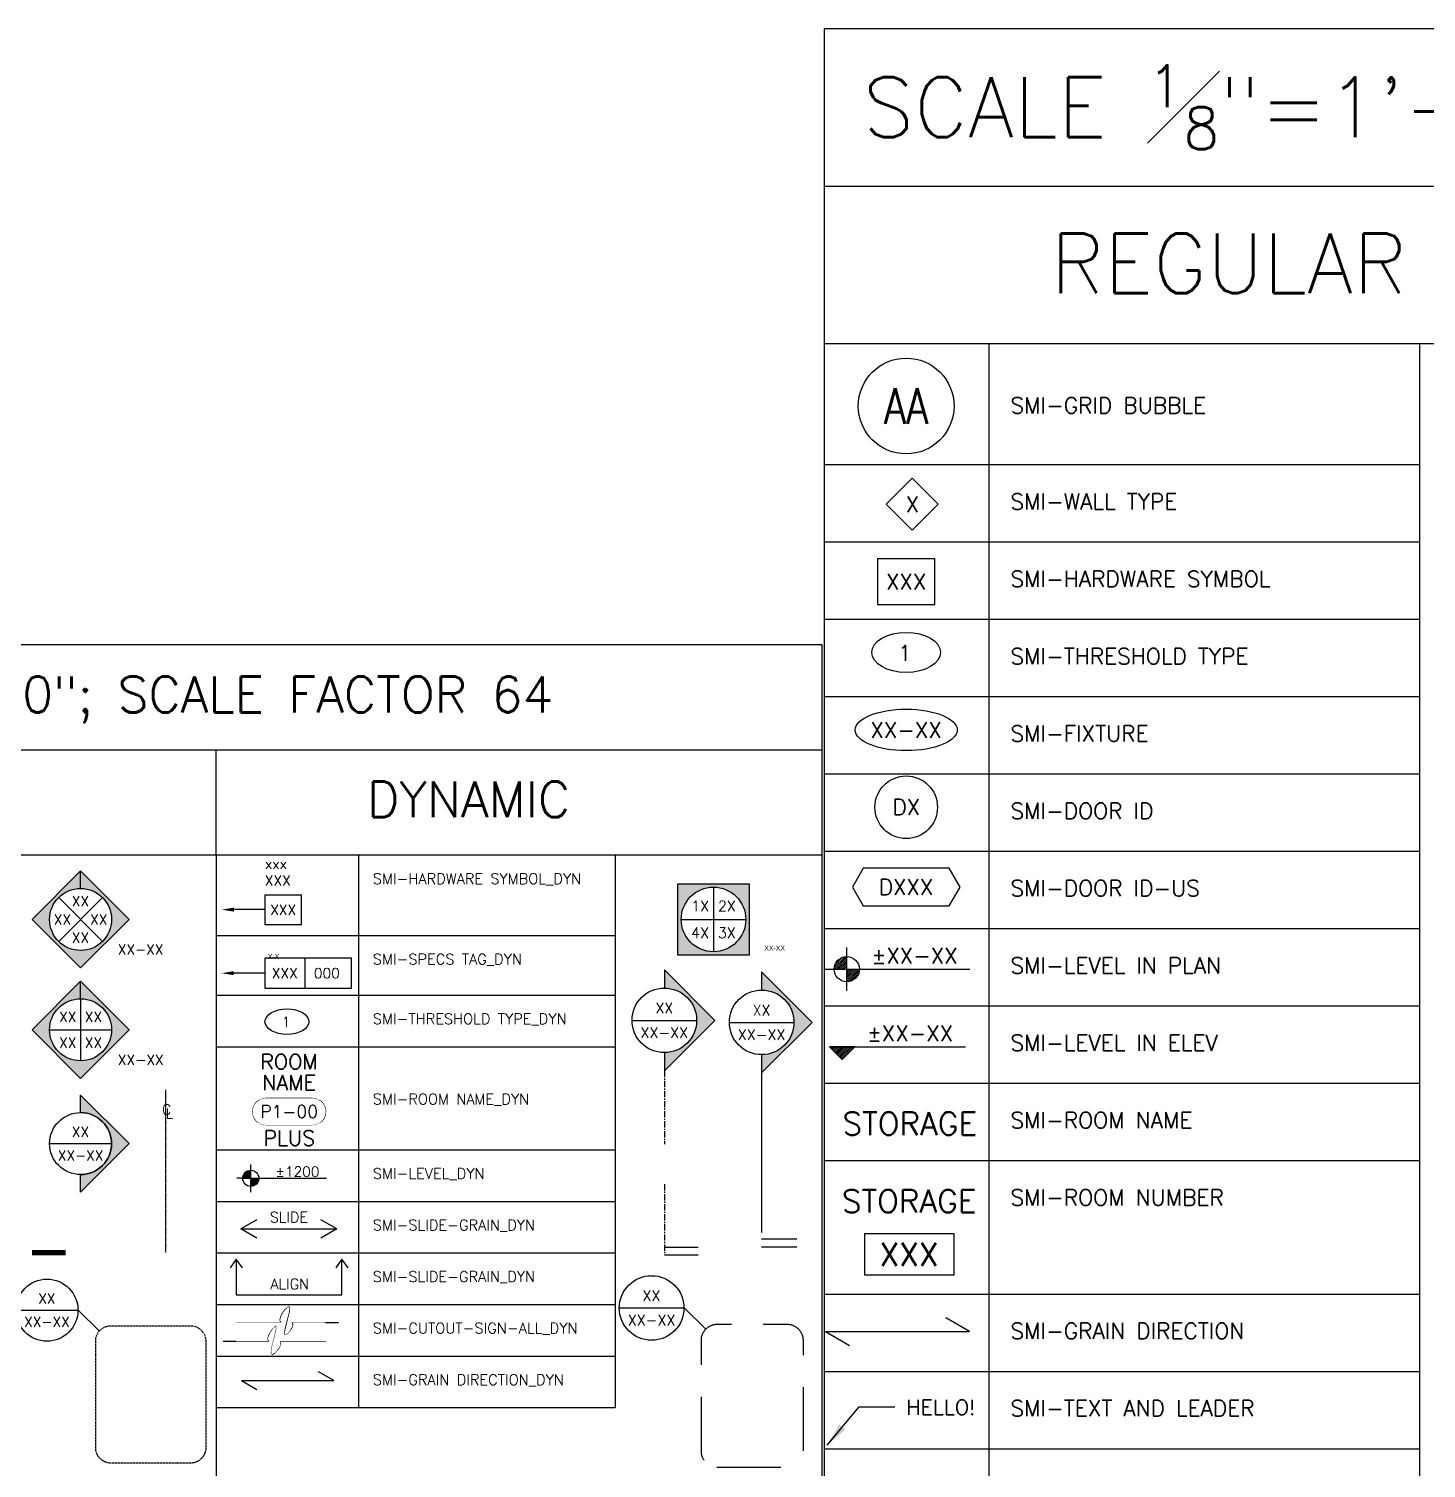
# Model space of a CAD drawing. Header units: inches. Extents: x -11160 to 9368, y -3485 to 2663.
# Drawn here: x -3443 to -2742, y 1109 to 1831 of the extents above; entities that cross this region are included whole.
import ezdxf
from ezdxf.enums import TextEntityAlignment as Align

# ---------------------------------------------------------------- set-up
doc = ezdxf.new("R2018")
doc.units = ezdxf.units.IN
doc.header["$MEASUREMENT"] = 0
doc.set_wipeout_variables(frame=1)
for name, pattern in [('AUDIT_D_100415104425-1', [0]), ('CENTER', [2, 1.25, -0.25, 0.25, -0.25]), ('CENTER2', [1.125, 0.75, -0.125, 0.125, -0.125]), ('HIDDENX2', [0.75, 0.5, -0.25]), ('PHANTOM2', [1.25, 0.625, -0.125, 0.125, -0.125, 0.125, -0.125])]:
    doc.linetypes.add(name, pattern=pattern)
doc.layers.add('A-ARCH-NOTE', color=2, linetype='AUDIT_D_100415104425-1', lineweight=20)
doc.layers.add('SM-A-NOTE', color=2, linetype='Continuous')
doc.layers.add('SM-I-Ctrl-Wout', color=197, linetype='Continuous')
doc.styles.add('ATTRIBUTES', font='romans.shx')
doc.styles.add('ATTRIBUTES-1', font='romans.shx', dxfattribs={"height": 0.082031})
doc.styles.add('SIMPLEX', font='simplex.shx')
doc.styles.add('SMI-1', font='romans.shx', dxfattribs={"height": 0.082031})
doc.styles.add('SMI-64', font='romans.shx', dxfattribs={"height": 5.332031})
doc.styles.add('SMI-96', font='romans.shx', dxfattribs={"height": 8})
doc.styles.add('SMM-1', font='romans.shx', dxfattribs={"height": 2})
doc.styles.add('SMM-100', font='romans.shx', dxfattribs={"height": 200})
doc.dimstyles.new('SMI-96', dxfattribs={"dimscale": 96, "dimtxt": 8, "dimasz": 0.125, "dimexe": 0.078125, "dimexo": 0.078125, "dimgap": 0.0625, "dimtad": 1, "dimdec": 4, "dimzin": 3, "dimdsep": 46, "dimlunit": 4, "dimtxsty": 'SMI-96', "dimblk": 'SMI-thick', "dimcen": 0.09375, "dimclrd": 1, "dimclre": 1, "dimclrt": 2, "dimadec": 0, "dimazin": 0, "dimtfac": 0.09375, "dimtdec": 4, "dimtmove": 2, "dimatfit": 3, "dimfxl": 0.078125, "dimfrac": 2, "dimtolj": 1, "dimtzin": 3, "dimarcsym": 0})

# ---------------------------------------------------------------- blocks, each defined once
blk = doc.blocks.new('SMI-cline-symbol')
at = {"color": 2, "char_height": 0.082, "width": 2.23601, "style": 'SMI-1'}
for s, insert, attachment_point in [('C', (-0.029, 0.114), 1), ('L', (0, 0), 7)]:
    blk.add_mtext(s, dxfattribs=dict(at, insert=insert, attachment_point=attachment_point))
blk = doc.blocks.new('SMI-4_way_angled_elevation_symbol')
at = {"color": 2}
for p, q in [((4.36, 4.36), (-4.36, -4.36)), ((-4.36, 4.36), (4.36, -4.36))]:
    blk.add_line(p, q, dxfattribs=at)
blk.add_circle((0, 0), 6.17, dxfattribs=at)
at = {"color": 2, "style": 'ATTRIBUTES-1'}
for p in [(0, 3.62), (-3.62, 0), (3.62, 0), (0, -3.62)]:
    blk.add_attdef('NO', text='', height=2, dxfattribs=at).set_placement(p, align=Align.MIDDLE_CENTER)
blk.add_attdef('PAGE', text='', height=2, dxfattribs=at).set_placement((7.41, -4.97), align=Align.TOP_LEFT)
blk = doc.blocks.new('SMM-reference-bubble')
at = {"color": 3}
blk.add_line((-6.17, 0), (6.17, 0), dxfattribs=at)
blk.add_circle((0, 0), 6.17, dxfattribs=at)
at = {"color": 2, "style": 'ATTRIBUTES-1'}
for tag, p in [('NO', (0, 2.34)), ('PAGE', (0, -2.34))]:
    blk.add_attdef(tag, text='', height=2, dxfattribs=at).set_placement(p, align=Align.MIDDLE_CENTER)
blk = doc.blocks.new('SMI-4way-elev_dyn')
h = blk.add_hatch(color=8)
h.paths.add_polyline_path([(-0.28, 0.28), (-0.28, -0.28), (0.28, -0.28), (0.28, 0.28)])
h.paths.add_polyline_path([(0.253, 0, 1), (-0.253, 0, 1)], flags=16)
h.paths.add_polyline_path([(-0.188, -0.167), (-0.006, -0.167), (-0.006, -0.044), (-0.188, -0.044)], flags=8)
h.paths.add_polyline_path([(0.022, -0.167), (0.2, -0.167), (0.2, -0.044), (0.022, -0.044)], flags=8)
h.paths.add_polyline_path([(0.022, 0.044), (0.2, 0.044), (0.2, 0.167), (0.022, 0.167)], flags=8)
h.paths.add_polyline_path([(-0.194, 0.044), (-0.04, 0.044), (-0.04, 0.167), (-0.194, 0.167)], flags=8)
at = {"color": 3}
for p, q in [((0, 0.253), (0, -0.253)), ((-0.253, 0), (0.253, 0))]:
    blk.add_line(p, q, dxfattribs=at)
at = {"color": 8}
blk.add_lwpolyline([(-0.28, -0.28), (-0.28, 0.28), (0.28, 0.28), (0.28, -0.28)], close=True, dxfattribs=at)
at = {"color": 3}
blk.add_circle((0, 0), 0.253, dxfattribs=at)
at = {"color": 8}
blk.add_circle((0, 0), 0.253, dxfattribs=at)
at = {"color": 2, "style": 'ATTRIBUTES-1'}
for tag, p in [('N1', (-0.105, 0.105)), ('N2', (0.105, 0.105)), ('N4', (-0.105, -0.105)), ('N3', (0.105, -0.105))]:
    blk.add_attdef(tag, text='', height=0.082, dxfattribs=at).set_placement(p, align=Align.MIDDLE_CENTER)
at = {"color": 2, "lineweight": 30, "flags": 104}
blk.add_attdef('PAGE', text='', height=0.082, dxfattribs=at).set_placement((0.398, -0.205), align=Align.TOP_LEFT)
blk = doc.blocks.new('*U141')
at = {"color": 3}
blk.add_line((0, -44.7), (6.74, -44.7), dxfattribs=at)
at = {"color": 5}
blk.add_line((0, -46.22), (6.74, -46.22), dxfattribs=at)
at = {"color": 5, "linetype": 'CENTER'}
for points in [[(0, -9.66), (0, -24.23)], [(0, -32.17), (0, -46.22)]]:
    blk.add_lwpolyline(points, dxfattribs=at)
blk = doc.blocks.new('*U142')
at = {"layer": 'A-ARCH-NOTE', "color": 3}
blk.add_lwpolyline([(-4.63, -4.76, -1), (-4.63, 0.53), (4.63, 0.53, -1), (4.63, -4.76)], format="xyb", close=True, dxfattribs=at)
at = {"color": 0, "style": 'SIMPLEX'}
blk.add_attdef('P1-00', text='', height=2.5, dxfattribs=at).set_placement((0, -2.11), align=Align.MIDDLE)
at = {"layer": 'A-ARCH-NOTE', "color": 4, "style": 'ATTRIBUTES-1'}
for tag, p in [('RM_NAME2', (0, 6.3)), ('RM_NAME', (0, 2.14)), ('MISC', (0.03, -8.89))]:
    blk.add_attdef(tag, text='', height=3, dxfattribs=at).set_placement(p, align=Align.CENTER)
blk.add_wipeout([(0, 0.53), (4.63, 0.53), (4.91, 0.51), (5.09, 0.49), (5.57, 0.35), (5.95, 0.17), (6.3, -0.07), (6.63, -0.39), (6.93, -0.82), (7.09, -1.15), (7.22, -1.62), (7.27, -2.11), (7.22, -2.61), (7.09, -3.08), (6.93, -3.41), (6.63, -3.84), (6.3, -4.16), (5.95, -4.4), (5.57, -4.58), (5.09, -4.72), (4.91, -4.74), (4.63, -4.76), (0, -4.76), (-4.63, -4.76), (-4.91, -4.74), (-5.09, -4.72), (-5.57, -4.58), (-5.95, -4.4), (-6.3, -4.16), (-6.63, -3.84), (-6.93, -3.41), (-7.09, -3.08), (-7.22, -2.61), (-7.27, -2.11), (-7.22, -1.62), (-7.09, -1.15), (-6.93, -0.82), (-6.63, -0.39), (-6.3, -0.07), (-5.95, 0.17), (-5.57, 0.35), (-5.09, 0.49), (-4.91, 0.51), (-4.63, 0.53)]).dxf.layer = 'SM-I-Ctrl-Wout'
blk = doc.blocks.new('*U145')
at = {"color": 1}
blk.add_lwpolyline([(0, -2.91), (7.29, -2.91), (7.29, 2.91), (0, 2.91)], close=True, dxfattribs=at)
blk.add_lwpolyline([(-6.19, 0.02, 0.8, 0, 0), (-8.59, 0.02, 0, 0, 0)], format="xyseb", dxfattribs=at)
for points in [[(-4.2, 0.02), (-6.19, 0.02)], [(0, 0.02), (-4.2, 0.02)]]:
    blk.add_lwpolyline(points, dxfattribs=at)
at = {"color": 2, "style": 'ATTRIBUTES-1'}
for tag, p in [('NAME2', (0, 9.13)), ('NAME1', (0, 5.82))]:
    blk.add_attdef(tag, text='', height=2, dxfattribs=at).set_placement(p, align=Align.MIDDLE_LEFT)
blk.add_attdef('NO.', text='', height=2, dxfattribs=at).set_placement((3.64, 0), align=Align.MIDDLE_CENTER)
blk = doc.blocks.new('*U202')
at = {"color": 1}
blk.add_line((7.93, 3.02), (7.93, -2.98), dxfattribs=at)
at = {"color": 0}
blk.add_lwpolyline([(0, -2.98), (17.23, -2.98), (17.23, 3.02), (0, 3.02)], close=True, dxfattribs=at)
at = {"color": 1, "linetype": 'ByBlock'}
blk.add_lwpolyline([(-6.22, 0.02, 0.8, 0, 0), (-8.62, 0.02, 0, 0, 0)], format="xyseb", dxfattribs=at)
for points in [[(-4.8, 0.02), (-6.22, 0.02)], [(0, 0.02), (-4.8, 0.02)]]:
    blk.add_lwpolyline(points, dxfattribs=at)
at = {"color": 2, "lineweight": 30, "flags": 104}
blk.add_attdef('NAME', text='', height=2, dxfattribs=at).set_placement((0.57, 3.83), align=Align.BOTTOM_LEFT)
at = {"color": 2, "style": 'SMM-1'}
blk.add_attdef('TYP', text='', height=2, dxfattribs=at).set_placement((3.96, 0.02), align=Align.MIDDLE_CENTER)
blk.add_attdef('XXX', text='', height=2, dxfattribs=at).set_placement((9.73, 0.02), align=Align.MIDDLE_LEFT)
blk = doc.blocks.new('*U147')
at = {"linetype": 'ByBlock'}
for points in [[(-0.328, 0.188), (0.129, 0.188, -0.35878), (0.113, 0.222, -0.158891), (0.191, 0.34, -0.660676), (0.202, 0.336, -0.099894), (0.193, 0.272), (0.16, 0.144, 0.063527), (0.151, 0.074, 0.712672), (0.172, 0.064, 0.165502), (0.24, 0.151, 0.321469), (0.232, 0.188), (0.69, 0.188)], [(-0.457, 0), (0, 0, -0.35878), (-0.015, 0.034, -0.158891), (0.062, 0.152, -0.660676), (0.073, 0.148, -0.099894), (0.064, 0.084), (0.032, -0.044, 0.063527), (0.023, -0.113, 0.712672), (0.043, -0.124, 0.165502), (0.112, -0.036, 0.321469), (0.104, 0), (0.561, 0)]]:
    blk.add_lwpolyline(points, format="xyb", dxfattribs=at)
at = {"color": 191, "linetype": 'ByBlock'}
blk.add_wipeout([(-0.328, 0.188), (-0.328, 0), (0, 0), (-0.007, 0.005), (-0.011, 0.009), (-0.014, 0.014), (-0.016, 0.021), (-0.016, 0.027), (-0.015, 0.034), (-0.012, 0.045), (-0.009, 0.055), (-0.004, 0.067), (0.002, 0.078), (0.009, 0.091), (0.014, 0.099), (0.021, 0.11), (0.027, 0.117), (0.034, 0.125), (0.039, 0.131), (0.046, 0.138), (0.052, 0.144), (0.059, 0.15), (0.065, 0.154), (0.069, 0.154), (0.071, 0.149), (0.073, 0.144), (0.073, 0.131), (0.072, 0.115), (0.07, 0.105), (0.068, 0.096), (0.064, 0.084), (0.061, 0.069), (0.058, 0.059), (0.055, 0.049), (0.052, 0.035), (0.048, 0.02), (0.045, 0.01), (0.041, -0.008), (0.038, -0.019), (0.034, -0.034), (0.031, -0.048), (0.027, -0.063), (0.025, -0.08), (0.023, -0.098), (0.023, -0.117), (0.024, -0.121), (0.026, -0.124), (0.029, -0.126), (0.037, -0.127), (0.046, -0.122), (0.055, -0.115), (0.063, -0.109), (0.074, -0.098), (0.08, -0.091), (0.089, -0.079), (0.096, -0.069), (0.101, -0.06), (0.106, -0.05), (0.112, -0.036), (0.114, -0.026), (0.114, -0.017), (0.111, -0.009), (0.106, -0.002), (0.104, 0), (0.561, 0), (0.561, 0.188), (0.232, 0.188), (0.237, 0.183), (0.24, 0.177), (0.242, 0.171), (0.243, 0.166), (0.243, 0.16), (0.241, 0.154), (0.239, 0.147), (0.236, 0.141), (0.231, 0.13), (0.227, 0.122), (0.22, 0.112), (0.216, 0.106), (0.211, 0.099), (0.205, 0.093), (0.199, 0.086), (0.193, 0.081), (0.187, 0.076), (0.181, 0.071), (0.175, 0.066), (0.172, 0.064), (0.169, 0.062), (0.165, 0.061), (0.162, 0.061), (0.16, 0.061), (0.158, 0.062), (0.155, 0.064), (0.153, 0.066), (0.152, 0.068), (0.151, 0.07), (0.151, 0.074), (0.152, 0.087), (0.153, 0.104), (0.156, 0.126), (0.159, 0.14), (0.162, 0.15), (0.164, 0.16), (0.168, 0.173), (0.169, 0.18), (0.172, 0.19), (0.176, 0.204), (0.179, 0.217), (0.182, 0.228), (0.185, 0.24), (0.189, 0.254), (0.193, 0.27), (0.196, 0.28), (0.198, 0.287), (0.2, 0.298), (0.201, 0.308), (0.202, 0.315), (0.202, 0.326), (0.202, 0.33), (0.201, 0.337), (0.201, 0.337), (0.199, 0.34), (0.198, 0.341), (0.194, 0.342), (0.191, 0.34), (0.186, 0.336), (0.177, 0.328), (0.168, 0.319), (0.16, 0.31), (0.149, 0.297), (0.138, 0.279), (0.131, 0.267), (0.125, 0.255), (0.121, 0.245), (0.117, 0.235), (0.113, 0.222), (0.112, 0.212), (0.113, 0.206), (0.116, 0.199), (0.12, 0.194), (0.123, 0.191), (0.129, 0.188)], dxfattribs=at).dxf.layer = 'SM-I-Ctrl-Wout'
blk = doc.blocks.new('SMI-section_right')
at = {"color": 3}
blk.add_line((-6.17, 0), (6.17, 0), dxfattribs=at)
blk.add_circle((0, 0), 6.17, dxfattribs=at)
at = {"color": 2, "style": 'ATTRIBUTES-1'}
for tag, p in [('NO', (0, 2.34)), ('PAGE', (0, -2.34))]:
    blk.add_attdef(tag, text='', height=2, dxfattribs=at).set_placement(p, align=Align.MIDDLE_CENTER)
blk = doc.blocks.new('SM_TAG FULL ARROW')
for points in [[(6.17, 0), (9.66, 0), (0, 9.66), (-9.66, 0), (-6.17, 0, -1)], [(-6.17, 0), (-9.66, 0), (0, -9.66), (9.66, 0), (6.17, 0, -1)]]:
    blk.add_hatch(color=252).paths.add_polyline_path(points)
at = {"color": 8}
blk.add_line((6.17, 0), (9.66, 0), dxfattribs=at)
blk.add_line((6.17, 0), (9.66, 0), dxfattribs=at)
blk.add_lwpolyline([(-9.66, 0), (0, 9.66), (9.66, 0), (0, -9.66)], close=True, dxfattribs=at)
blk.add_circle((0, 0), 6.17, dxfattribs=at)
blk = doc.blocks.new('SMI-4_way_elevation_symbol')
at = {"color": 3}
for p, q in [((0, 6.17), (0, -6.17)), ((-6.17, 0), (6.17, 0))]:
    blk.add_line(p, q, dxfattribs=at)
blk.add_circle((0, 0), 6.17, dxfattribs=at)
at = {"color": 2, "style": 'ATTRIBUTES-1'}
for p in [(-2.56, 2.56), (2.56, 2.56), (-2.56, -2.56), (2.56, -2.56)]:
    blk.add_attdef('NO', text='', height=2, dxfattribs=at).set_placement(p, align=Align.MIDDLE_CENTER)
blk.add_attdef('PAGE', text='', height=2, dxfattribs=at).set_placement((7.44, -4.99), align=Align.TOP_LEFT)
blk = doc.blocks.new('SM_TAG ARROW')
blk.add_hatch(color=8).paths.add_polyline_path([(0, -6.17), (0, -9.66), (9.66, 0), (0, 9.66), (0, 6.17, -1)])
at = {"color": 8}
blk.add_lwpolyline([(0, -6.17, 1), (0, 6.17), (0, 9.66), (9.66, 0), (0, -9.66)], format="xyb", close=True, dxfattribs=at)
blk = doc.blocks.new('*U149')
at = {"color": 3}
blk.add_ellipse((4.3, -0.07), major_axis=(4.38, 0), ratio=0.581778, dxfattribs=at)
at = {"color": 2, "style": 'ATTRIBUTES-1'}
blk.add_attdef('TRASH_NO.', text='', height=2, dxfattribs=at).set_placement((4.13, -1.14), align=Align.CENTER)
blk = doc.blocks.new('*U150')
h = blk.add_hatch(color=9)
h.paths.add_polyline_path([(0, 1.6, 0.414214), (-1.6, 0), (0, 0)])
h.paths.add_polyline_path([(1.6, 0), (0, 0), (0, -1.6, 0.414214)])
at = {"color": 3}
for p, q in [((-1.6, 0), (-2.75, 0)), ((-1.6, 0), (15.05, 0)), ((0, -2.75), (0, 2.75))]:
    blk.add_line(p, q, dxfattribs=at)
blk.add_circle((0, 0), 1.6, dxfattribs=at)
at = {"color": 2, "style": 'ATTRIBUTES-1'}
blk.add_attdef('LEVEL', text='', height=2, dxfattribs=at).set_placement((4.92, -0.27), align=Align.BOTTOM_LEFT)
blk = doc.blocks.new('SMI-thick')
at = {"color": 0, "linetype": 'Continuous'}
blk.add_line((-1.078, 0), (1.078, 0), dxfattribs=at)
at = {"color": 4, "linetype": 'Continuous'}
blk.add_line((0.386, 0.386), (-0.386, -0.386), dxfattribs=at)
blk = doc.blocks.new('SMI-grain_direction_DYN')
for p, q in [((0, 0), (3.05, -1.76)), ((0, 0), (18.36, 0)), ((18.36, 0), (15.31, 1.76))]:
    blk.add_line(p, q)
blk = doc.blocks.new('*U160')
at = {"color": 1}
for points in [[(0.048, -0.067), (0, 0), (-0.048, -0.067)], [(0, 0), (0, -0.278), (0.828, -0.278), (0.828, 0)], [(0.876, -0.067), (0.828, 0), (0.78, -0.067)]]:
    blk.add_lwpolyline(points, dxfattribs=at)
at = {"color": 2, "style": 'SMM-1', "flags": 8}
blk.add_attdef('ALIGN', text='', height=0.082, dxfattribs=at).set_placement((0.419, -0.194), align=Align.MIDDLE_CENTER)
blk = doc.blocks.new('SMI-walltype')
at = {"color": 3}
blk.add_lwpolyline([(-0.0013, -0.1357), (0.1348, 0.0004), (-0.0013, 0.1365), (-0.1374, 0.0004)], close=True, dxfattribs=at)
at = {"color": 2, "style": 'ATTRIBUTES-1'}
blk.add_attdef('WALL_TYPE_NO.', text='', height=0.082, dxfattribs=at).set_placement((0, 0), align=Align.MIDDLE_CENTER)
blk = doc.blocks.new('*U163')
at = {"color": 1}
for p, q in [((-0.251, 0.072), (-0.376, 0)), ((0.376, 0), (0.251, -0.072))]:
    blk.add_line(p, q, dxfattribs=at)
blk.add_lwpolyline([(-0.251, -0.072), (-0.376, 0), (0.376, 0), (0.251, 0.072)], dxfattribs=at)
at = {"color": 2, "style": 'SMI-1', "flags": 8}
blk.add_attdef('TEXT', text='', height=0.082, dxfattribs=at).set_placement((0, 0.093), align=Align.MIDDLE_CENTER)
blk = doc.blocks.new('*U164')
at = {"color": 5, "linetype": 'CENTER'}
blk.add_line((0, -0.396), (0, -1.757), dxfattribs=at)
at = {"color": 3}
blk.add_line((0, -1.695), (0.276, -1.695), dxfattribs=at)
at = {"color": 5}
blk.add_line((0, -1.757), (0.276, -1.757), dxfattribs=at)
blk = doc.blocks.new('*U204')
h = blk.add_hatch(color=8)
edge = h.paths.add_edge_path()
edge.add_line((0.396, 0), (0, 0.396))
edge.add_line((0, 0.396), (0, 0.253))
edge.add_arc((0, 0), 0.253, -90, 90, ccw=False)
edge.add_line((0, -0.253), (0, -0.396))
edge.add_line((0, -0.396), (0.396, 0))
at = {"color": 3}
blk.add_line((-0.253, 0), (0.253, 0), dxfattribs=at)
at = {"color": 8}
blk.add_lwpolyline([(0.396, 0), (0, 0.396), (0, 0.253, -1), (0, -0.253), (0, -0.396)], format="xyb", close=True, dxfattribs=at)
at = {"color": 3}
blk.add_circle((0, 0), 0.253, dxfattribs=at)
at = {"color": 2, "style": 'SMI-1', "flags": 8}
for tag, p in [('NO', (0, 0.096)), ('PAGE', (0, -0.096))]:
    blk.add_attdef(tag, text='', height=0.082, dxfattribs=at).set_placement(p, align=Align.MIDDLE_CENTER)
blk = doc.blocks.new('SMI-room_number')
at = {"color": 3}
blk.add_lwpolyline([(0, -0.1074), (0.4683, -0.1074), (0.4683, 0.1074), (0, 0.1074)], close=True, dxfattribs=at)
at = {"color": 4, "style": 'ATTRIBUTES'}
blk.add_attdef('R_NAME', text='', height=0.1197, dxfattribs=at).set_placement((0.2341, 0.2773), align=Align.MIDDLE_CENTER)
at = {"color": 2, "style": 'ATTRIBUTES'}
blk.add_attdef('NO.', text='', height=0.1197, dxfattribs=at).set_placement((0.2341, 0), align=Align.MIDDLE_CENTER)
blk = doc.blocks.new('SMI-room_name')
at = {"color": 4, "style": 'ATTRIBUTES'}
blk.add_attdef('R_NAME', text='', height=0.1197, dxfattribs=at).set_placement((0, 0), align=Align.MIDDLE_CENTER)
blk = doc.blocks.new('*U205')
at = {"color": 3}
for p, q in [((-0.64, 0.688), (-0.133, 0.688)), ((-0.133, 0.688), (0.037, 0.521))]:
    blk.add_line(p, q, dxfattribs=at)
at = {"color": 3, "linetype": 'HIDDENX2', "flags": 128}
blk.add_lwpolyline([(0.125, -0.558), (0.677, -0.558, 0.414214), (0.802, -0.433), (0.802, 0.433, 0.414214), (0.677, 0.558), (0.125, 0.558, 0.414214), (0, 0.433), (0, -0.433, 0.414214)], format="xyb", close=True, dxfattribs=at)
at = {"color": 3}
blk.add_circle((-0.387, 0.688), 0.253, dxfattribs=at)
at = {"color": 2, "style": 'SMI-1', "flags": 8}
for tag, p in [('#', (-0.387, 0.784)), ('##', (-0.387, 0.592))]:
    blk.add_attdef(tag, text='', height=0.082, dxfattribs=at).set_placement(p, align=Align.MIDDLE_CENTER)
blk = doc.blocks.new('SMI-grid_bubble')
at = {"linetype": 'Continuous'}
blk.add_circle((0, 0), 0.25, dxfattribs=at)
at = {"color": 2, "linetype": 'Continuous', "style": 'SMI-1', "width": 0.8}
blk.add_attdef('XX', text='', height=0.1875, dxfattribs=at).set_placement((0, 0), align=Align.MIDDLE_CENTER)
blk = doc.blocks.new('SMI-hardware_symbol')
at = {"color": 1}
blk.add_lwpolyline([(-0.1493, -0.1193), (0.1494, -0.1193), (0.1494, 0.1192), (-0.1493, 0.1192)], close=True, dxfattribs=at)
at = {"color": 2, "style": 'ATTRIBUTES-1'}
blk.add_attdef('NO.', text='', height=0.082, dxfattribs=at).set_placement((0, 0), align=Align.MIDDLE_CENTER)
blk = doc.blocks.new('SMI-trash_type')
at = {"color": 3}
blk.add_ellipse((0, 0), major_axis=(0.1797, 0), ratio=0.581778, dxfattribs=at)
at = {"color": 2, "style": 'ATTRIBUTES-1'}
blk.add_attdef('TRASH_NO.', text='', height=0.082, dxfattribs=at).set_placement((-0.0072, -0.0441), align=Align.CENTER)
blk = doc.blocks.new('SMI-fixture')
at = {"color": 3}
blk.add_ellipse((0, 0), major_axis=(0.2668, 0), ratio=0.405564, dxfattribs=at)
at = {"color": 2, "style": 'ATTRIBUTES-1'}
blk.add_attdef('FIXTURE_NO.', text='', height=0.082, dxfattribs=at).set_placement((0, 0), align=Align.MIDDLE_CENTER)
blk = doc.blocks.new('SMI-door-ID')
at = {"color": 2}
blk.add_circle((-0.001, -0.0007), 0.1633, dxfattribs=at)
at = {"color": 2, "style": 'ATTRIBUTES-1'}
blk.add_attdef('DOOR_NO.', text='', height=0.082, dxfattribs=at).set_placement((0, 0), align=Align.MIDDLE_CENTER)
blk = doc.blocks.new('SMI-door-ID-US')
at = {"color": 2}
blk.add_lwpolyline([(0.2243, 0.0986), (-0.2241, 0.0986), (-0.281, 0), (-0.2241, -0.0986), (0.2243, -0.0986), (0.2812, 0)], close=True, dxfattribs=at)
at = {"color": 2, "style": 'ATTRIBUTES-1'}
blk.add_attdef('DOOR_ID', text='', height=0.082, dxfattribs=at).set_placement((0, 0), align=Align.MIDDLE_CENTER)
blk = doc.blocks.new('SMI-level_in_plan')
at = {"color": 3}
for p, q in [((0, -0.1129), (0, 0.1129)), ((-0.1129, 0), (0.6433, 0)), ((-0.0652, 0.0089), (-0.0089, 0.0652)), ((-0.0641, 0), (0.0016, 0.0658)), ((-0.062, 0.022), (-0.022, 0.062)), ((-0.0542, 0), (0, 0.0542)), ((-0.0442, 0), (0, 0.0442)), ((-0.0343, 0), (0, 0.0343)), ((-0.0244, 0), (0, 0.0244)), ((-0.0144, 0), (0, 0.0144)), ((-0.0045, 0), (0, 0.0045)), ((0.0641, 0), (-0.0016, -0.0658)), ((0.0045, 0), (0, -0.0045)), ((0.0244, 0), (0, -0.0244)), ((0.0144, 0), (0, -0.0144)), ((0.0343, 0), (0, -0.0343)), ((0.0442, 0), (0, -0.0442)), ((0.0542, 0), (0, -0.0542)), ((0.0652, -0.0089), (0.0089, -0.0652)), ((0.062, -0.022), (0.022, -0.062))]:
    blk.add_line(p, q, dxfattribs=at)
blk.add_circle((0, 0), 0.0658, dxfattribs=at)
at = {"color": 2, "style": 'ATTRIBUTES-1'}
blk.add_attdef('LEVEL', text='', height=0.082, dxfattribs=at).set_placement((0.3545, 0.0702), align=Align.MIDDLE_CENTER)
blk = doc.blocks.new('SMI-level_in_elev')
at = {"color": 3}
for p, q in [((-0.0658, 0.0658), (0.6433, 0.0658)), ((-0.06, 0.06), (-0.0542, 0.0658)), ((-0.055, 0.055), (-0.0442, 0.0658)), ((-0.05, 0.05), (-0.0343, 0.0658)), ((-0.0451, 0.0451), (-0.0244, 0.0658)), ((-0.0401, 0.0401), (-0.0144, 0.0658)), ((-0.0351, 0.0351), (-0.0045, 0.0658)), ((0.0045, 0.0658), (-0.0307, 0.0307)), ((0.0144, 0.0658), (-0.0257, 0.0257)), ((0.0244, 0.0658), (-0.0207, 0.0207)), ((0.0343, 0.0658), (-0.0157, 0.0157)), ((0.0442, 0.0658), (-0.0108, 0.0108)), ((0.0542, 0.0658), (-0.0058, 0.0058)), ((0.0641, 0.0658), (-0.0008, 0.0008))]:
    blk.add_line(p, q, dxfattribs=at)
blk.add_lwpolyline([(-0.0658, 0.0658), (0, 0), (0.0658, 0.0658), (-0.0658, 0.0658)], dxfattribs=at)
at = {"color": 2, "style": 'ATTRIBUTES-1'}
blk.add_attdef('LEVEL', text='', height=0.082, dxfattribs=at).set_placement((0.3545, 0.136), align=Align.MIDDLE_CENTER)
blk = doc.blocks.new('SMI-grain_direction')
at = {"color": 1}
for p, q in [((-0.7529, 0), (0, 0)), ((-0.7529, 0), (-0.6279, -0.0722)), ((0, 0), (-0.125, 0.0722))]:
    blk.add_line(p, q, dxfattribs=at)

msp = doc.modelspace()

# ---------------------------------------------------------------- linework, layer by layer
for p, q in [((-2961.55182, 1672.53606), (-2961.55182, 1020.20156)), ((-2745.6622, 1672.53606), (-2745.6622, 981.44152)), ((-3044.18319, 1612.04877), (-2745.6622, 1612.04877)), ((-3044.18319, 1573.28873), (-2745.6622, 1573.28873)), ((-3044.18319, 1534.52868), (-2745.6622, 1534.52868)), ((-3044.18319, 1495.76864), (-2745.6622, 1495.76864)), ((-3044.18319, 1457.0086), (-2745.6622, 1457.0086)), ((-3277.59079, 1416.33118), (-3277.59079, 1139.37458)), ((-3148.89939, 1416.33118), (-3148.89939, 1139.37458)), ((-3044.18319, 1418.24856), (-2745.6622, 1418.24856)), ((-3044.18319, 1379.48852), (-2745.6622, 1379.48852)), ((-3348.90695, 1376.00632), (-3148.89939, 1376.00632)), ((-3348.90695, 1346.09479), (-3148.89939, 1346.09479)), ((-3044.18319, 1340.72848), (-2745.6622, 1340.72848)), ((-3348.90695, 1320.25477), (-3148.89939, 1320.25477)), ((-3044.18319, 1301.96844), (-2745.6622, 1301.96844)), ((-3044.18319, 1263.2084), (-2745.6622, 1263.2084)), ((-3348.90695, 1242.73469), (-3148.89939, 1242.73469)), ((-3348.90695, 1216.89466), (-3148.89939, 1216.89466)), ((-3044.18319, 1196.31888), (-2745.6622, 1196.31888)), ((-3044.18319, 1157.55884), (-2745.6622, 1157.55884)), ((-3348.90695, 1139.37458), (-3148.89939, 1139.37458)), ((-3044.18319, 1118.7988), (-2745.6622, 1118.7988))]:
    msp.add_line(p, q)
at = {"color": 30}
msp.add_line((-3348.90695, 1416.33118), (-3348.90695, 1468.99421), dxfattribs=at)
at = {"color": 8, "linetype": 'CENTER2'}
msp.add_line((-3374.25867, 1298.60834), (-3374.25867, 1217.05506), dxfattribs=at)
at = {"color": 3}
msp.add_line((-3418.18495, 1188.23155), (-3407.45371, 1177.78128), dxfattribs=at)
at = {"color": 30}
for points in [[(-2132.8017, 1751.5306), (-2132.8017, 1830.52514), (-3044.18319, 1830.52514), (-3044.18319, 1751.5306)], [(-2132.8017, 1672.53606), (-2132.8017, 1751.5306), (-3044.18319, 1751.5306), (-3044.18319, 1672.53606)], [(-2588.49244, 1672.53606), (-3044.18319, 1672.53606), (-3044.18319, 903.92144), (-2588.49244, 903.92144)], [(-3045.11312, 1468.99421), (-3045.11312, 1521.65724), (-3652.70077, 1521.65724), (-3652.70077, 1468.99421)], [(-3045.11312, 1416.33118), (-3045.11312, 1468.99421), (-3652.70077, 1468.99421), (-3652.70077, 1416.33118)]]:
    msp.add_lwpolyline(points, dxfattribs=at)
msp.add_lwpolyline([(-3348.90695, 903.92144), (-3045.11312, 903.92144), (-3045.11312, 1416.33118), (-3348.90695, 1416.33118)], close=True, dxfattribs=at)
at = {"color": 5, "linetype": 'PHANTOM2', "ltscale": 0.5}
msp.add_lwpolyline([(-3441.27144, 1298.60834, 0, 0, 0), (-3441.27144, 1217.05506, 2.51969, 2.51969, 0), (-3424.29436, 1217.05506, 0, 0, 0)], format="xyseb", dxfattribs=at)
at = {"color": 3, "linetype": 'HIDDENX2', "flags": 128}
msp.add_lwpolyline([(-3401.81269, 1111.72683), (-3361.64323, 1111.72683, 0.414213562), (-3353.96323, 1119.40683), (-3353.96323, 1172.56963, 0.414213562), (-3361.64323, 1180.24963), (-3401.81269, 1180.24963, 0.414213562), (-3409.49269, 1172.56963), (-3409.49269, 1119.40683, 0.414213562)], format="xyb", close=True, dxfattribs=at)

# ---------------------------------------------------------------- block references
at = {"color": 0}
ref = msp.add_blockref('SMI-grid_bubble', (-3003.04013, 1641.43756), dxfattribs=dict(at, xscale=96, yscale=96, zscale=96))
ref.add_attrib('XX', 'AA', dxfattribs={"color": 0, "linetype": 'Continuous', "height": 18, "style": 'SMI-1', "width": 0.8}).set_placement((-3003.04013, 1641.43756), align=Align.MIDDLE_CENTER)
at = {"color": 0, "xscale": 96, "yscale": 96, "zscale": 96}
for name, p, values in [('SMI-walltype', (-2999.9032, 1592.16988), {'WALL_TYPE_NO.': 'X'}), ('SMI-trash_type', (-3003.04013, 1517.91887), {'TRASH_NO.': '1'}), ('SMI-fixture', (-3003.04013, 1479.07272), {'FIXTURE_NO.': 'XX-XX'}), ('SMI-door-ID', (-3002.94251, 1440.39833), {'DOOR_NO.': 'DX'}), ('SMI-level_in_plan', (-3032.83748, 1359.14022), {'LEVEL': '%%pXX-XX'}), ('SMI-level_in_elev', (-3035.0973, 1313.92552), {'LEVEL': '%%pXX-XX'})]:
    msp.add_blockref(name, p, dxfattribs=at).add_auto_attribs(values)
for name, p, xscale, yscale, zscale, values in [('SMI-hardware_symbol', (-3003.04468, 1553.40159), 96, 96, 96, {'NO.': 'XXX'}), ('*U145', (-3324.45488, 1388.95053), 2.519685039370079, 2.519685039370079, 2.519685039370079, {'NO.': 'XXX', 'NAME1': 'XXX', 'NAME2': 'xxx'}), ('SMI-door-ID-US', (-3003.04664, 1400.30719), 96, 96, 96, {'DOOR_ID': 'DXXX'}), ('*U204', (-3124.25943, 1333.50632), 64, 64, 64, {'NO': 'XX', 'PAGE': 'XX-XX'}), ('*U204', (-3075.49291, 1332.49178), 64, 64, 64, {'NO': 'XX', 'PAGE': 'XX-XX'}), ('*U149', (-3324.26649, 1333.01477), 2.519685039370079, 2.519685039370079, 2.519685039370079, {'TRASH_NO.': '1'}), ('SMI-section_right', (-3416.88548, 1271.71466), 2.519685039370079, 2.519685039370079, 2.519685039370079, {'NO': 'XX', 'PAGE': 'XX-XX'}), ('SMI-room_name', (-3001.22747, 1281.73334), 96, 96, 96, {'R_NAME': 'STORAGE'}), ('*U150', (-3331.5725, 1254.31774), 2.519685039370079, 2.519685039370079, 2.519685039370079, {'LEVEL': '%%p1200'}), ('SMI-room_number', (-3024.00643, 1216.24202), 96, 96, 96, {'NO.': 'XXX', 'R_NAME': 'STORAGE'}), ('*U163', (-3312.46385, 1228.9252), 64, 64, 64, {'TEXT': 'SLIDE'}), ('*U160', (-3338.86179, 1213.74212), 64, 64, 64, {'ALIGN': 'ALIGN'}), ('*U205', (-3105.88778, 1145.2927), 64, 64, 64, {'#': 'XX', '##': 'XX-XX'}), ('SMM-reference-bubble', (-3433.73695, 1188.23155), 2.519685039370079, 2.519685039370079, 2.519685039370079, {'NO': 'XX', 'PAGE': 'XX-XX'})]:
    msp.add_blockref(name, p, dxfattribs=dict(xscale=xscale, yscale=yscale, zscale=zscale)).add_auto_attribs(values)
at = {"xscale": 2.519685039370084, "yscale": 2.519685039370084, "zscale": 2.519685039370084, "rotation": 90}
for p in [(-3416.88548, 1384.08413), (-3416.88548, 1328.77247)]:
    msp.add_blockref('SM_TAG FULL ARROW', p, dxfattribs=at)
ref = msp.add_blockref('SMI-4way-elev_dyn', (-3099.634, 1384.08413), dxfattribs=dict(xscale=63.99999999999994, yscale=63.99999999999994, zscale=63.99999999999994))
ref.add_attrib('N1', '1X', dxfattribs={"color": 2, "height": 5.25, "style": 'ATTRIBUTES-1'}).set_placement((-3106.36156, 1390.81169), align=Align.MIDDLE_CENTER)
ref.add_attrib('N2', '2X', dxfattribs={"color": 2, "height": 5.25, "style": 'ATTRIBUTES-1'}).set_placement((-3092.90643, 1390.81169), align=Align.MIDDLE_CENTER)
ref.add_attrib('N3', '3X', dxfattribs={"color": 2, "height": 5.25, "style": 'ATTRIBUTES-1'}).set_placement((-3092.90643, 1377.35656), align=Align.MIDDLE_CENTER)
ref.add_attrib('N4', '4X', dxfattribs={"color": 2, "height": 5.25, "style": 'ATTRIBUTES-1'}).set_placement((-3106.36156, 1377.35656), align=Align.MIDDLE_CENTER)
lines = msp.add_mtext('XX-XX', dxfattribs={"color": 2, "insert": (-3074.16142, 1370.98699), "char_height": 2.5, "attachment_point": 1})
ref.add_attrib('PAGE', '', (-3074.16142, 1370.98699), dxfattribs={"flags": 104}).embed_mtext(lines)
ref = msp.add_blockref('SMI-4_way_angled_elevation_symbol', (-3416.88548, 1384.08413), dxfattribs=dict(xscale=2.519685039370079, yscale=2.519685039370079, zscale=2.519685039370079))
ref.add_attrib('PAGE', 'XX-XX', dxfattribs={"color": 2, "height": 5.04, "style": 'ATTRIBUTES-1'}).set_placement((-3398.21801, 1371.57084), align=Align.TOP_LEFT)
ref.add_attrib('NO', 'XX', dxfattribs={"color": 2, "height": 5.04, "style": 'ATTRIBUTES-1'}).set_placement((-3426.01912, 1384.08413), align=Align.MIDDLE_CENTER)
ref.add_attrib('NO', 'XX', dxfattribs={"color": 2, "height": 5.04, "style": 'ATTRIBUTES-1'}).set_placement((-3416.88548, 1374.95048), align=Align.MIDDLE_CENTER)
ref.add_attrib('NO', 'XX', dxfattribs={"color": 2, "height": 5.04, "style": 'ATTRIBUTES-1'}).set_placement((-3407.75183, 1384.08413), align=Align.MIDDLE_CENTER)
ref.add_attrib('NO', 'XX', dxfattribs={"color": 2, "height": 5.04, "style": 'ATTRIBUTES-1'}).set_placement((-3416.88548, 1393.21777), align=Align.MIDDLE_CENTER)
at = {"color": 1}
ref = msp.add_blockref('*U202', (-3324.45488, 1357.08622), dxfattribs=dict(at, xscale=2.519685039370079, yscale=2.519685039370079, zscale=2.519685039370079))
ref.add_attrib('TYP', 'XXX', dxfattribs={"layer": 'SM-A-NOTE', "height": 5.03937, "style": 'SMM-1'}).set_placement((-3314.46491, 1357.13799), align=Align.MIDDLE_CENTER)
ref.add_attrib('XXX', '000', dxfattribs={"layer": 'SM-A-NOTE', "height": 5.03937, "style": 'SMM-1'}).set_placement((-3299.93233, 1357.13799), align=Align.MIDDLE_LEFT)
lines = msp.add_mtext('X-X', dxfattribs={"color": 2, "insert": (-3323.02408, 1366.72567), "char_height": 2.5, "attachment_point": 1})
ref.add_attrib('NAME', '', (-3323.02408, 1366.72567), dxfattribs={"flags": 104}).embed_mtext(lines)
ref = msp.add_blockref('SMI-4_way_elevation_symbol', (-3416.88548, 1328.77247), dxfattribs=dict(xscale=2.519685039370079, yscale=2.519685039370079, zscale=2.519685039370079))
ref.add_attrib('PAGE', 'XX-XX', dxfattribs={"color": 2, "height": 5.04, "style": 'ATTRIBUTES-1'}).set_placement((-3398.14812, 1316.19921), align=Align.TOP_LEFT)
ref.add_attrib('NO', 'XX', dxfattribs={"color": 2, "height": 5.04, "style": 'ATTRIBUTES-1'}).set_placement((-3423.34394, 1322.31401), align=Align.MIDDLE_CENTER)
ref.add_attrib('NO', 'XX', dxfattribs={"color": 2, "height": 5.04, "style": 'ATTRIBUTES-1'}).set_placement((-3410.42702, 1322.31401), align=Align.MIDDLE_CENTER)
ref.add_attrib('NO', 'XX', dxfattribs={"color": 2, "height": 5.04, "style": 'ATTRIBUTES-1'}).set_placement((-3410.42702, 1335.23093), align=Align.MIDDLE_CENTER)
ref.add_attrib('NO', 'XX', dxfattribs={"color": 2, "height": 5.04, "style": 'ATTRIBUTES-1'}).set_placement((-3423.34394, 1335.23093), align=Align.MIDDLE_CENTER)
for name, p, xscale, yscale, zscale in [('*U141', (-3124.25943, 1332.49178), 2.519685039370079, 2.519685039370079, 2.519685039370079), ('*U164', (-3075.49291, 1332.49178), 64, 64, 64), ('SM_TAG ARROW', (-3416.88548, 1271.71466), 2.519685039370079, 2.519685039370079, 2.519685039370079), ('SMI-cline-symbol', (-3374.25867, 1284.3337), 61.44000000000004, 61.44000000000004, 61.44000000000004), ('SMI-grain_direction', (-2971.23812, 1177.49559), 96, 96, 96), ('SMI-grain_direction_DYN', (-3336.20885, 1152.88864), 2.519685039370079, 2.519685039370079, 2.519685039370079)]:
    msp.add_blockref(name, p, dxfattribs=dict(xscale=xscale, yscale=yscale, zscale=zscale))

# ---------------------------------------------------------------- texts
at = {"attachment_point": 1}
for s, insert, char_height, width, style in [('\\A1;SCALE {\\H0.7x;\\S1#8;}"=1\'-0"; SCALE FACTOR 96 ', (-3024.76931, 1812.25287), 30, 874.0277058, 'SMI-96'), ('REGULAR', (-2930.70582, 1727.93493), 30, 874.0277058, 'SMI-96'), ('\\A1;SCALE {\\H0.7x;\\S3#16;}"=1\'-0"; SCALE FACTOR 64 ', (-3639.75819, 1509.47573), 18, 582.6851372, 'SMI-64'), ('DYNAMIC', (-3273.25537, 1453.26376), 18, 582.6851372, 'SMI-64')]:
    msp.add_mtext(s, dxfattribs=dict(at, insert=insert, char_height=char_height, width=width, style=style))
at = {"color": 2, "attachment_point": 7}
for s, insert, char_height, style in [('SMI-GRID BUBBLE', (-2950.76431, 1637.73766), 8, 'SMI-96'), ('SMI-WALL TYPE', (-2950.76431, 1589.53106), 8, 'SMI-96'), ('SMI-HARDWARE SYMBOL', (-2950.76431, 1550.77102), 8, 'SMI-96'), ('SMI-THRESHOLD TYPE', (-2950.76431, 1512.01098), 8, 'SMI-96'), ('SMI-FIXTURE', (-2950.76431, 1473.25094), 8, 'SMI-96'), ('SMI-DOOR ID', (-2950.76431, 1434.4909), 8, 'SMI-96'), ('SMI-HARDWARE SYMBOL_DYN', (-3270.39912, 1401.31938), 5.3320312, 'SMI-64'), ('SMI-DOOR ID-US', (-2950.76431, 1395.73086), 8, 'SMI-96'), ('SMI-SPECS TAG_DYN', (-3270.39912, 1360.99452), 5.3320312, 'SMI-64'), ('SMI-LEVEL IN PLAN', (-2950.76431, 1356.97081), 8, 'SMI-96'), ('SMI-THRESHOLD TYPE_DYN', (-3270.39912, 1331.08299), 5.3320312, 'SMI-64'), ('SMI-LEVEL IN ELEV', (-2950.76431, 1318.21077), 8, 'SMI-96'), ('SMI-ROOM NAME_DYN', (-3270.39912, 1290.86353), 5.3320312, 'SMI-64'), ('SMI-ROOM NAME', (-2950.76431, 1279.45073), 8, 'SMI-96'), ('SMI-LEVEL_DYN', (-3270.39912, 1253.56291), 5.3320312, 'SMI-64'), ('SMI-ROOM NUMBER', (-2950.76431, 1240.69069), 8, 'SMI-96'), ('SMI-SLIDE-GRAIN_DYN', (-3270.39912, 1227.72288), 5.3320312, 'SMI-64'), ('SMI-SLIDE-GRAIN_DYN', (-3270.39912, 1201.88285), 5.3320312, 'SMI-64'), ('SMI-CUTOUT-SIGN-ALL_DYN', (-3270.39912, 1176.04283), 5.3320312, 'SMI-64'), ('SMI-GRAIN DIRECTION', (-2950.76431, 1173.80117), 8, 'SMI-96'), ('SMI-GRAIN DIRECTION_DYN', (-3270.39912, 1150.2028), 5.3320312, 'SMI-64'), ('SMI-TEXT AND LEADER', (-2950.76431, 1135.04113), 8, 'SMI-96')]:
    msp.add_mtext(s, dxfattribs=dict(at, insert=insert, char_height=char_height, style=style))
at = {"color": 2, "insert": (-3002.93582, 1143.29219), "char_height": 7.559055, "width": 94.488189, "attachment_point": 1, "style": 'SMM-100'}
msp.add_mtext('HELLO!', dxfattribs=at)

# ---------------------------------------------------------------- leaders
at = {"color": 0, "ltscale": 0.5}
msp.add_leader([(-3042.72169, 1120.4781), (-3026.60956, 1139.69219), (-3008.69582, 1139.69219)], dimstyle='SMI-96', dxfattribs=at)

# ---------------------------------------------------------------- next in the draw order: block references
at = {"color": 2, "xscale": 2.519685039370079, "yscale": 2.519685039370079, "zscale": 2.519685039370079}
msp.add_blockref('*U142', (-3312.34592, 1293.08309), dxfattribs=at).add_auto_attribs({'MISC': 'PLUS', 'RM_NAME': 'NAME', 'RM_NAME2': 'ROOM', 'P1-00': 'P1-00'})
at = {"xscale": 50.39370078740158, "yscale": 50.39370078740158, "zscale": 50.39370078740158}
msp.add_blockref('*U147', (-3322.44827, 1172.63721), dxfattribs=at)

# ---------------------------------------------------------------- next in the draw order: linework, layer by layer
for p, q in [((-3348.90695, 1268.57471), (-3148.89939, 1268.57471)), ((-3348.90695, 1191.05463), (-3148.89939, 1191.05463)), ((-3348.90695, 1165.2146), (-3148.89939, 1165.2146))]:
    msp.add_line(p, q)
at = {"color": 30}
msp.add_lwpolyline([(-3348.90695, 1416.33118), (-3652.70077, 1416.33118), (-3652.70077, 903.92144), (-3348.90695, 903.92144)], dxfattribs=at)

doc.saveas('drawing.dxf')
